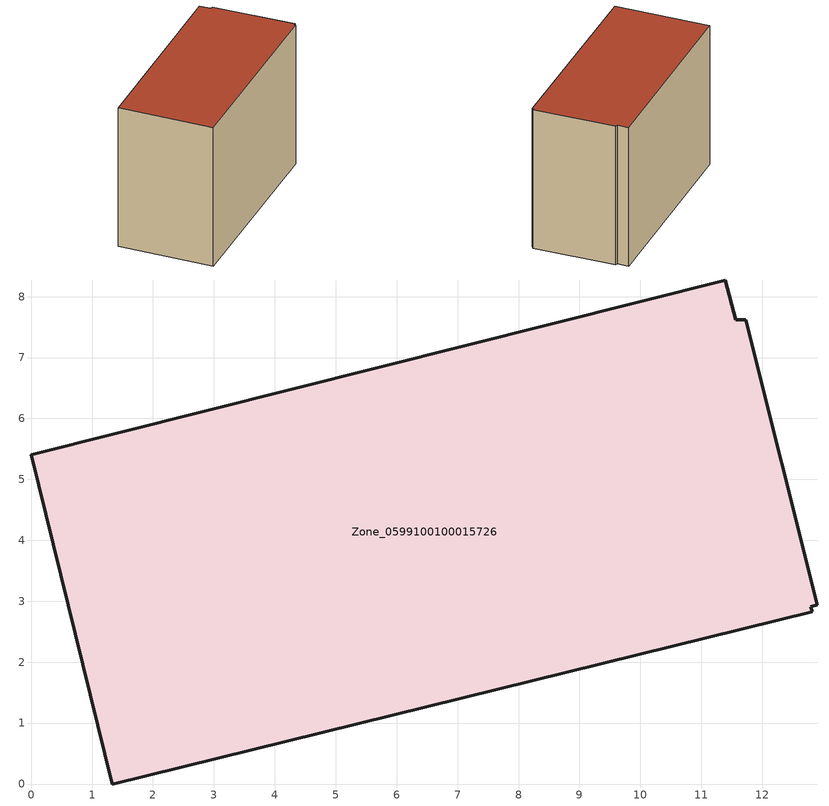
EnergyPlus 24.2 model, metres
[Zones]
Zone_0599100100015726
 floor ground (C_G): 11.57,7.62 11.73,7.62 12.9,2.94 12.8,2.91 12.82,2.83 1.33,0 0,5.4 11.39,8.27 z0
 wall outside (C_F): 11.73,7.62 11.57,7.62 11.39,8.27 0,5.4 1.33,0 12.82,2.83 12.8,2.91 12.9,2.94 11.73,7.62 z0:8.69
 roof outside (C_R): 12.8,2.91 12.9,2.94 11.73,7.62 11.57,7.62 11.39,8.27 0,5.4 1.33,0 12.82,2.83 z8.69
[BUILDING]
Pand.0599100100015726: North Axis=0; Terrain=City; Loads Convergence Tolerance Value=0.04; Temperature Convergence Tolerance Value=0.4; Solar Distribution=FullExterior; Maximum Number of Warmup Days=25; Minimum Number of Warmup Days=1
[Site:Location]
Rotterdam.The.Hague.AP_ZH_NLD Design_Conditions: Latitude=51.96; Longitude=4.45; Time Zone=1; Elevation=-4.5
[SITE:GROUNDTEMPERATURE:BUILDINGSURFACE]
18, 18, 18, 18, 18, 18, 18, 18, 18, 18, 18, 18
[MATERIAL] Thermal Absorptance=0.9; Solar Absorptance=0.7; Visible Absorptance=0.7
Name | Roughness | Thickness | Conductivity | Density | Specific Heat
G.TC.2015-2018 | MediumSmooth | 0.15 | 0.0428571 | 540 | 1210
F.TC.2015-2018 | Rough | 0.3 | 0.0666667 | 1920 | 840
R.TC.2015-2018 | MediumRough | 0.2 | 0.0333333 | 1500 | 1000
[CONSTRUCTION]
C_G: G.TC.2015-2018
C_F: F.TC.2015-2018
C_R: R.TC.2015-2018
[ZONE]
Zone_0599100100015726: Type=1; Multiplier=1; Ceiling Height=Autocalculate; Volume=Autocalculate; Floor Area=autocalculate; Part of Total Floor Area=Yes
[ZONEINFILTRATION:DESIGNFLOWRATE]
Infil_Zone_0599100100015726: Zone or ZoneList or Space or SpaceList=Zone_0599100100015726; Schedule=AlwaysOn; Design Flow Rate Calculation Method=Flow/Area; Flow Rate per Floor Area=0.0015; Constant Term Coefficient=1; Temperature Term Coefficient=0; Velocity Term Coefficient=0; Velocity Squared Term Coefficient=0
[HVACTEMPLATE:ZONE:IDEALLOADSAIRSYSTEM]
Zone_0599100100015726: Maximum Heating Supply Air Temperature=50; Minimum Cooling Supply Air Temperature=13; Maximum Heating Supply Air Humidity Ratio=0.0156; Minimum Cooling Supply Air Humidity Ratio=0.0077; Heating Limit=NoLimit; Cooling Limit=NoLimit; Dehumidification Control Type=ConstantSensibleHeatRatio; Cooling Sensible Heat Ratio=0.7; Dehumidification Setpoint=60; Humidification Control Type=None; Humidification Setpoint=30; Outdoor Air Method=None; Outdoor Air Flow Rate per Person=0.00944; Outdoor Air Flow Rate per Zone Floor Area=0; Outdoor Air Flow Rate per Zone=0; Demand Controlled Ventilation Type=None; Outdoor Air Economizer Type=NoEconomizer; Heat Recovery Type=None; Sensible Heat Recovery Effectiveness=0.7; Latent Heat Recovery Effectiveness=0.65
[ZONECONTROL:THERMOSTAT]
ThermostatControl_Zone_0599100100015726: Zone or ZoneList=Zone_0599100100015726; Control Type Schedule=DualSetpointControlType; Control 1=Thermostat_Zone_0599100100015726; Temperature Difference Between Cutout And Setpoint=0
[THERMOSTATSETPOINT:DUALSETPOINT]
Thermostat_Zone_0599100100015726: Heating Setpoint Temperature Schedule=HeatingSetpoint_Zone_0599100100015726; Cooling Setpoint Temperature Schedule=CoolingSetpoint_Zone_0599100100015726
[SCHEDULE:COMPACT]
HeatingSetpoint_Zone_0599100100015726: Through: 12/31, For: AllDays, Until: 24:00, 21
CoolingSetpoint_Zone_0599100100015726: Through: 12/31, For: AllDays, Until: 24:00, 24
DualSetpointControlType: Through: 12/31, For: AllDays, Until: 24:00, 4
AlwaysOn: Through: 12/31, For: AllDays, Until: 24:00, 1
